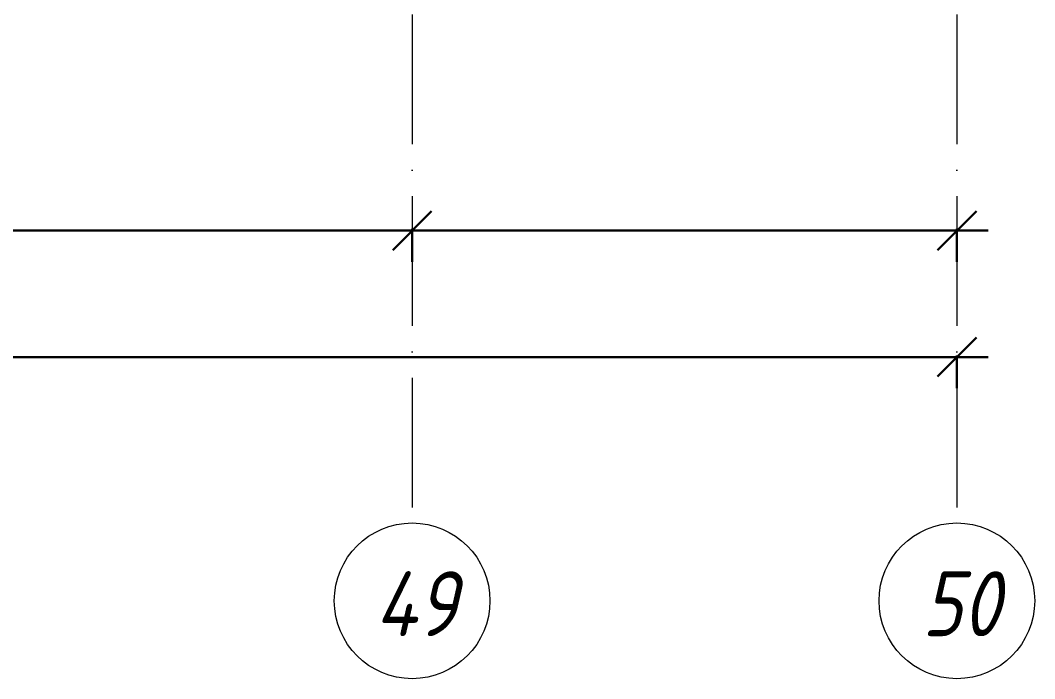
# Model space of a CAD drawing. Header units: millimetres. Extents: x -213536 to 1564669, y -45299 to 942238.
# Drawn here: x 498955 to 502866, y 499013 to 501550 of the extents above; entities that cross this region are included whole.
import ezdxf

# ---------------------------------------------------------------- set-up
doc = ezdxf.new("R2010")
doc.units = ezdxf.units.MM
doc.linetypes.add('50_200_ШТРИХ_1Т_ш5_п1_п1_', pattern=[700, 500, -100, 0, -100])
for name, color, linetype, lineweight in [('Оси', 7, 'Continuous', 9), ('Оси-1', 7, 'Continuous', 20), ('Оси-2', 7, '50_200_ШТРИХ_1Т_ш5_п1_п1_', 9), ('Размеры', 7, 'Continuous', 15)]:
    doc.layers.add(name, color=color, linetype=linetype, lineweight=lineweight)
doc.styles.add('ISOCPEUR_I_1', font='isocpeui.ttf', dxfattribs={"width": 0.85, "height": 2.5})
doc.styles.add('ISOCPEUR_I_5', font='isocpeui.ttf', dxfattribs={"width": 0.85, "height": 2.1})
doc.dimstyles.new('ISO-2_5_0_9К', dxfattribs={"dimscale": 304.8, "dimtxt": 248.995294, "dimasz": 0.492126, "dimexe": 0.393701, "dimexo": 0.328084, "dimgap": 0, "dimtad": 1, "dimdec": 0, "dimzin": 0, "dimdsep": 46, "dimtxsty": 'ISOCPEUR_I_1', "dimblk1": 'OBLIQUE', "dimblk2": 'OBLIQUE', "dimsah": 1, "dimcen": 0.09, "dimdle": 0.393701, "dimazin": 0, "dimtfac": 1, "dimtdec": 4, "dimtix": 1, "dimtmove": 0, "dimatfit": 3, "dimfxl": 1, "dimtvp": 1, "dimtolj": 1, "dimtzin": 0, "dimarcsym": 2})

# ---------------------------------------------------------------- blocks, each defined once
blk = doc.blocks.new('Ось сетки - Круг_Ø6_00__ISO-2_5_0_9K_-16731441-АИ2_03_План отделки стен 3-го этажа _Часть 1_')
at = {"layer": 'Оси-1'}
blk.add_circle((0, 0), 3, dxfattribs=at)
blk = doc.blocks.new('_Oblique')
at = {"color": 0, "linetype": 'ByBlock', "lineweight": -2}
blk.add_line((-0.5, -0.5), (0.5, 0.5), dxfattribs=at)
blk = doc.blocks.new('*D3970')
at = {"layer": 'Defpoints', "color": 0, "lineweight": 30, "transparency": 16777216}
for p in [(498216, 500846.1), (500466, 500846.1), (500466, 500740)]:
    blk.add_point(p, dxfattribs=at)
at = {"layer": 'Размеры', "color": 0, "lineweight": -2, "transparency": 16777216}
for p, q in [((498096, 500740), (500586, 500740)), ((498216, 500746.1), (498216, 500620)), ((500466, 500746.1), (500466, 500620))]:
    blk.add_line(p, q, dxfattribs=at)
at = {"layer": 'Размеры', "color": 0, "lineweight": -2, "transparency": 16777216, "xscale": 150, "yscale": 150, "zscale": 150, "rotation": 180}
blk.add_blockref('_Oblique', (498216, 500740), dxfattribs=at)
at = {"layer": 'Размеры', "color": 0, "lineweight": -2, "transparency": 16777216, "xscale": 150, "yscale": 150, "zscale": 150}
blk.add_blockref('_Oblique', (500466, 500740), dxfattribs=at)
at = {"layer": 'Размеры', "color": 0, "transparency": 16777216, "insert": (499341, 500741.3), "char_height": 2.5, "width": 758.478, "attachment_point": 5, "style": 'ISOCPEUR_I_1'}
blk.add_mtext('\\A1;2250', dxfattribs=at)
blk = doc.blocks.new('*D3971')
at = {"layer": 'Defpoints', "color": 0, "lineweight": 30, "transparency": 16777216}
for p in [(500466, 500846.1), (502566, 500846.1), (502566, 500740)]:
    blk.add_point(p, dxfattribs=at)
at = {"layer": 'Размеры', "color": 0, "lineweight": -2, "transparency": 16777216}
for p, q in [((500346, 500740), (502686, 500740)), ((500466, 500746.1), (500466, 500620)), ((502566, 500746.1), (502566, 500620))]:
    blk.add_line(p, q, dxfattribs=at)
at = {"layer": 'Размеры', "color": 0, "lineweight": -2, "transparency": 16777216, "xscale": 150, "yscale": 150, "zscale": 150, "rotation": 180}
blk.add_blockref('_Oblique', (500466, 500740), dxfattribs=at)
at = {"layer": 'Размеры', "color": 0, "lineweight": -2, "transparency": 16777216, "xscale": 150, "yscale": 150, "zscale": 150}
blk.add_blockref('_Oblique', (502566, 500740), dxfattribs=at)
at = {"layer": 'Размеры', "color": 0, "transparency": 16777216, "insert": (501516, 500741.3), "char_height": 2.5, "width": 701.018, "attachment_point": 5, "style": 'ISOCPEUR_I_1'}
blk.add_mtext('\\A1;2100', dxfattribs=at)
blk = doc.blocks.new('*D3972')
at = {"layer": 'Defpoints', "color": 0, "lineweight": 30, "transparency": 16777216}
for p in [(429166, 500358.5), (502566, 500358.5), (502566, 500252.4)]:
    blk.add_point(p, dxfattribs=at)
at = {"layer": 'Размеры', "color": 0, "lineweight": -2, "transparency": 16777216}
for p, q in [((429046, 500252.4), (502686, 500252.4)), ((429166, 500258.5), (429166, 500132.4)), ((502566, 500258.5), (502566, 500132.4))]:
    blk.add_line(p, q, dxfattribs=at)
at = {"layer": 'Размеры', "color": 0, "lineweight": -2, "transparency": 16777216, "xscale": 150, "yscale": 150, "zscale": 150, "rotation": 180}
blk.add_blockref('_Oblique', (429166, 500252.4), dxfattribs=at)
at = {"layer": 'Размеры', "color": 0, "lineweight": -2, "transparency": 16777216, "xscale": 150, "yscale": 150, "zscale": 150}
blk.add_blockref('_Oblique', (502566, 500252.4), dxfattribs=at)
at = {"layer": 'Размеры', "color": 0, "transparency": 16777216, "insert": (465866, 500253.7), "char_height": 2.5, "width": 971.082, "attachment_point": 5, "style": 'ISOCPEUR_I_1'}
blk.add_mtext('\\A1;73400', dxfattribs=at)
blk = doc.blocks.new('Ос 3 эт верх часть')
at = {"layer": 'Оси-2'}
for p, q in [((500466, 535177.6), (500466, 499613)), ((502566, 535177.6), (502566, 499613))]:
    blk.add_line(p, q, dxfattribs=at)
at = {"layer": 'Оси-1', "xscale": 99.99999999999993, "yscale": 99.99999999999993, "zscale": 99.99999999999993, "rotation": 180}
for p in [(500466, 499313), (502566, 499313)]:
    blk.add_blockref('Ось сетки - Круг_Ø6_00__ISO-2_5_0_9K_-16731441-АИ2_03_План отделки стен 3-го этажа _Часть 1_', p, dxfattribs=at)
at = {"layer": 'Оси', "char_height": 250, "attachment_point": 1, "style": 'ISOCPEUR_I_5'}
for s, insert, width in [('49', (500322.6, 499426.9), 425.696), ('50', (502431.6, 499426.9), 404.05)]:
    blk.add_mtext(s, dxfattribs=dict(at, insert=insert, width=width))
at = {"layer": 'Размеры'}
for base, p1, p2, override, picture, middle in [((500466, 500740), (498216, 500846.1), (500466, 500846.1), {"dimpost": '<>', "dimfxl": 2250}, '*D3970', (499341, 500741.3)), ((502566, 500740), (500466, 500846.1), (502566, 500846.1), {"dimpost": '<>', "dimfxl": 2100}, '*D3971', (501516, 500741.3)), ((502566, 500252.4), (429166, 500358.5), (502566, 500358.5), {"dimpost": '<>', "dimfxl": 73400}, '*D3972', (465866, 500253.7))]:
    dim = blk.add_linear_dim(base=base, p1=p1, p2=p2, dimstyle='ISO-2_5_0_9К', override=override, dxfattribs=at)
    dim.commit()
    dim.dimension.update_dxf_attribs({"geometry": picture, "text_midpoint": middle})

msp = doc.modelspace()

# ---------------------------------------------------------------- block references
at = {"color": 5, "lineweight": 30}
msp.add_blockref('Ос 3 эт верх часть', (0, 0), dxfattribs=at)

doc.saveas('drawing.dxf')
